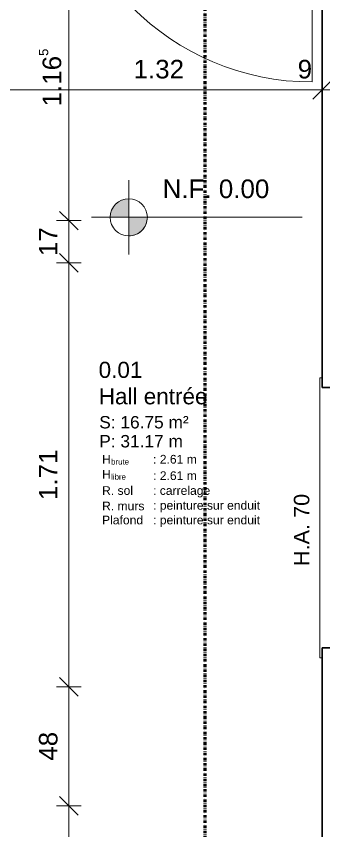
# Model space of a CAD drawing. Header units: millimetres. Extents: x -83 to 30397, y 298 to 25043.
# Drawn here: x 18932 to 20174, y 12727 to 16013 of the extents above; entities that cross this region are included whole.
import ezdxf

# ---------------------------------------------------------------- set-up
doc = ezdxf.new("R2010")
doc.units = ezdxf.units.MM
doc.linetypes.add('Dash dot', pattern=[21, 10, -5, 1, -5])
for name, color, linetype, lineweight in [('A-ANNO-DIMS', 211, 'Continuous', 9), ('A-ANNO-DIMS-50', 211, 'Continuous', 9), ('A-AREA-IDEN', 2, 'Continuous', 9), ('A-DOOR', 31, 'Continuous', 9), ('A-GLAZ', 151, 'Continuous', 9), ('A-GLAZ-IDEN', 152, 'Continuous', 18), ('A-WALL', 113, 'Continuous', 9), ('G-ANNO-DIMS', 111, 'Continuous', 9), ('G-ANNO-SYMB', 111, 'Continuous', 9)]:
    doc.layers.add(name, color=color, linetype=linetype, lineweight=lineweight)
doc.styles.add('Arial', font='arial.ttf', dxfattribs={"height": 75})
doc.styles.add('Arial_3', font='arial.ttf', dxfattribs={"height": 0.7})
doc.styles.add('Arial_4', font='arial.ttf', dxfattribs={"height": 0.454924})
doc.styles.add('Arial_5', font='arial.ttf', dxfattribs={"height": 50})
doc.styles.add('Arial_6', font='arial.ttf', dxfattribs={"height": 65})
doc.styles.add('Arial_7', font='arial.ttf', dxfattribs={"height": 35})
doc.styles.add('Arial_8', font='arial.ttf', dxfattribs={"height": 62.5})
doc.dimstyles.new('ANNOTATION_1_5MM_BLACK', dxfattribs={"dimscale": 304.8, "dimtxt": 76.519455, "dimasz": 0.246063, "dimexe": 0.164042, "dimexo": 0.0625, "dimgap": 0.065617, "dimtad": 1, "dimdec": 1, "dimlfac": 0.1, "dimrnd": 0.5, "dimdsep": 46, "dimtxsty": 'Arial', "dimblk1": 'OBLIQUE', "dimblk2": 'OBLIQUE', "dimsah": 1, "dimcen": 0.09, "dimdle": 0.164042, "dimazin": 0, "dimtfac": 1, "dimtdec": 4, "dimtix": 1, "dimtmove": 2, "dimatfit": 3, "dimfxl": 0.164042, "dimfxlon": 1, "dimtvp": 1, "dimtolj": 1, "dimtzin": 0, "dimarcsym": 2})
doc.dimstyles.new('ANNOTATION_1_5MM_BLACK_1', dxfattribs={"dimscale": 304.8, "dimtxt": 76.519455, "dimasz": 0.246063, "dimexe": 0.164042, "dimexo": 0.0625, "dimgap": 0.065617, "dimtad": 1, "dimlfac": 0.001, "dimrnd": 0.005, "dimzin": 0, "dimdsep": 46, "dimtxsty": 'Arial', "dimblk1": 'OBLIQUE', "dimblk2": 'OBLIQUE', "dimsah": 1, "dimcen": 0.09, "dimdle": 0.164042, "dimazin": 0, "dimtfac": 1, "dimtdec": 4, "dimtix": 1, "dimtmove": 0, "dimatfit": 3, "dimfxl": 0.164042, "dimfxlon": 1, "dimtvp": 1, "dimtolj": 1, "dimtzin": 0, "dimarcsym": 2})
doc.dimstyles.new('ANNOTATION_1_5MM_BLACK_2', dxfattribs={"dimscale": 304.8, "dimtxt": 76.519455, "dimasz": 0.246063, "dimexe": 0.164042, "dimexo": 0.0625, "dimgap": 0.065617, "dimtad": 1, "dimdec": 1, "dimlfac": 0.1, "dimrnd": 0.5, "dimdsep": 46, "dimtxsty": 'Arial', "dimblk1": 'OBLIQUE', "dimblk2": 'OBLIQUE', "dimsah": 1, "dimcen": 0.09, "dimdle": 0.164042, "dimazin": 0, "dimtfac": 1, "dimtdec": 4, "dimtix": 1, "dimtmove": 0, "dimatfit": 3, "dimfxl": 0.164042, "dimfxlon": 1, "dimtvp": 1, "dimtolj": 1, "dimtzin": 0, "dimarcsym": 2})

# ---------------------------------------------------------------- blocks, each defined once
blk = doc.blocks.new('WIN_DOUBLE OPEN__SYM - 1130 x 1685-676181-N_F_ E_0')
at = {"layer": 'A-GLAZ'}
for p, q in [((-565, 326.5), (-565, 336.5)), ((-565, 336.5), (565, 336.5)), ((565, 336.5), (565, 326.5)), ((-430, -106.5), (-80, -106.5)), ((80, -106.5), (430, -106.5)), ((-80, -186.5), (-430, -186.5)), ((430, -186.5), (80, -186.5)), ((455, -226.5), (-455, -226.5)), ((-510, -357.5), (-510, -326.5)), ((510, -326.5), (510, -357.5)), ((510, -357.5), (-510, -357.5))]:
    blk.add_line(p, q, dxfattribs=at)
at = {"layer": 'A-GLAZ', "lineweight": 18}
for p, q in [((-510, -106.5), (-430, -106.5)), ((-510, -186.5), (-510, -106.5)), ((-430, -106.5), (-430, -186.5)), ((-80, -106.5), (0, -106.5)), ((-80, -186.5), (-80, -106.5)), ((0, -106.5), (80, -106.5)), ((0, -186.5), (0, -106.5)), ((0, -106.5), (0, -186.5)), ((80, -106.5), (80, -186.5)), ((430, -106.5), (510, -106.5)), ((430, -186.5), (430, -106.5)), ((510, -106.5), (510, -186.5)), ((-525, -146.5), (-510, -146.5)), ((-510, -146.5), (-510, -186.5)), ((-430, -141.5), (-80, -141.5)), ((-430, -151.5), (-430, -141.5)), ((-80, -151.5), (-430, -151.5)), ((-80, -141.5), (-80, -151.5)), ((80, -141.5), (430, -141.5)), ((80, -151.5), (80, -141.5)), ((430, -151.5), (80, -151.5)), ((430, -141.5), (430, -151.5)), ((510, -146.5), (525, -146.5)), ((510, -186.5), (510, -146.5)), ((-430, -186.5), (-510, -186.5)), ((-510, -186.5), (-455, -186.5)), ((-455, -186.5), (-455, -226.5)), ((0, -186.5), (-80, -186.5)), ((80, -186.5), (0, -186.5)), ((510, -186.5), (430, -186.5)), ((455, -186.5), (510, -186.5)), ((455, -226.5), (455, -186.5)), ((-455, -226.5), (-510, -226.5)), ((510, -226.5), (455, -226.5))]:
    blk.add_line(p, q, dxfattribs=at)
blk = doc.blocks.new('EXT_DOOR_2-3_1-3 - 2500 x 2385-683703-N_F_ E_0')
at = {"layer": 'A-DOOR', "lineweight": 18}
for p, q in [((-460, 226.5), (-570, 226.5)), ((-570, 226.5), (-570, 141.5)), ((-460, 141.5), (-460, 226.5)), ((-110, 226.5), (-460, 226.5)), ((-460, 226.5), (-460, 221.5)), ((-460, 221.5), (-110, 221.5)), ((-110, 226.5), (-110, 141.5)), ((0, 226.5), (-110, 226.5)), ((-110, 221.5), (-110, 226.5)), ((0, 141.5), (0, 226.5)), ((110, 226.5), (0, 226.5)), ((0, 226.5), (0, 141.5)), ((110, 184), (110, 226.5)), ((1140, 226.5), (1030, 226.5)), ((1030, 226.5), (1030, 184)), ((1140, 141.5), (1140, 226.5)), ((140, 184), (55, 184)), ((55, 184), (55, 99)), ((55, 141.5), (55, 184)), ((55, 184), (110, 184)), ((140, 99), (140, 184)), ((1000, 184), (140, 184)), ((140, 184), (140, 179)), ((140, 179), (1000, 179)), ((1000, 184), (1000, 99)), ((1085, 184), (1000, 184)), ((1000, 179), (1000, 184)), ((1030, 184), (1085, 184)), ((1085, 99), (1085, 184)), ((1085, 184), (1085, 141.5)), ((-570, 141.5), (-460, 141.5)), ((-110, 146.5), (-460, 146.5)), ((-460, 146.5), (-460, 141.5)), ((-460, 141.5), (-110, 141.5)), ((-110, 141.5), (-110, 146.5)), ((-110, 141.5), (0, 141.5)), ((0, 141.5), (55, 141.5)), ((1085, 141.5), (1140, 141.5)), ((55, 99), (140, 99)), ((1000, 104), (140, 104)), ((140, 104), (140, 99)), ((140, 99), (1000, 99)), ((1000, 99), (1000, 104)), ((1000, 99), (1085, 99))]:
    blk.add_line(p, q, dxfattribs=at)
at = {"layer": 'A-DOOR'}
blk.add_line((1097.5, 99), (1097.5, -931), dxfattribs=at)
blk.add_arc((1097.5, 99), 1030, 180, 270, dxfattribs=at)
blk = doc.blocks.new('ROOM_TAG_Small - ROOM_TAG_FR-570998-N_F_ E_0')
at = {"layer": 'A-AREA-IDEN', "insert": (-8.33, -5.482), "char_height": 0.7, "width": 0.88186, "attachment_point": 1, "style": 'Arial_3', "bg_fill": 3, "box_fill_scale": 1.25, "bg_fill_color": 256, "bg_fill_true_color": 13158600, "bg_fill_transparency": 0}
blk.add_mtext('H', dxfattribs=at)
at = {"layer": 'A-AREA-IDEN', "insert": (-7.602, -5.799), "char_height": 0.4549, "width": 2.00422, "attachment_point": 1, "style": 'Arial_4', "bg_fill": 3, "box_fill_scale": 1.25, "bg_fill_color": 256, "bg_fill_true_color": 13158600, "bg_fill_transparency": 0}
blk.add_mtext('brute', dxfattribs=at)
at = {"layer": 'A-AREA-IDEN', "insert": (-8.33, -6.703), "char_height": 0.7, "width": 0.88186, "attachment_point": 1, "style": 'Arial_3', "bg_fill": 3, "box_fill_scale": 1.25, "bg_fill_color": 256, "bg_fill_true_color": 13158600, "bg_fill_transparency": 0}
blk.add_mtext('H', dxfattribs=at)
at = {"layer": 'A-AREA-IDEN', "insert": (-7.602, -7.02), "char_height": 0.4549, "width": 1.60337, "attachment_point": 1, "style": 'Arial_4', "bg_fill": 3, "box_fill_scale": 1.25, "bg_fill_color": 256, "bg_fill_true_color": 13158600, "bg_fill_transparency": 0}
blk.add_mtext('libre', dxfattribs=at)
at = {"layer": 'A-AREA-IDEN', "insert": (-8.33, -8.002), "char_height": 0.7, "width": 3.12658, "attachment_point": 1, "style": 'Arial_3', "bg_fill": 3, "box_fill_scale": 1.25, "bg_fill_color": 256, "bg_fill_true_color": 13158600, "bg_fill_transparency": 0}
blk.add_mtext('R. sol', dxfattribs=at)
at = {"layer": 'A-AREA-IDEN', "insert": (-8.33, -9.248), "char_height": 0.7, "width": 4.24894, "attachment_point": 1, "style": 'Arial_3', "bg_fill": 3, "box_fill_scale": 1.25, "bg_fill_color": 256, "bg_fill_true_color": 13158600, "bg_fill_transparency": 0}
blk.add_mtext('R. murs', dxfattribs=at)
at = {"layer": 'A-AREA-IDEN', "insert": (-8.33, -10.379), "char_height": 0.7, "width": 4.24894, "attachment_point": 1, "style": 'Arial_3', "bg_fill": 3, "box_fill_scale": 1.25, "bg_fill_color": 256, "bg_fill_true_color": 13158600, "bg_fill_transparency": 0}
blk.add_mtext('Plafond', dxfattribs=at)
blk = doc.blocks.new('Cotes d_élévation - Standard-218632-N_F_ E_0')
at = {"layer": 'G-ANNO-DIMS'}
h = blk.add_hatch(color=256, dxfattribs=at)
edge = h.paths.add_edge_path()
edge.add_line((0, 0), (0, 1.5))
edge.add_arc((0, 0), 1.5, 0, 90, ccw=False)
edge.add_line((1.5, 0), (0, 0))
h = blk.add_hatch(color=256, dxfattribs=at)
edge = h.paths.add_edge_path()
edge.add_line((0, 0), (0, -1.5))
edge.add_arc((0, 0), 1.5, 180, 270, ccw=False)
edge.add_line((-1.5, 0), (0, 0))
for p, q in [((0, -3), (0, 3)), ((0, 1.5), (0, 0)), ((-3, 0), (14, 0)), ((0, 0), (-1.5, 0)), ((0, -1.5), (0, 0)), ((0, 0), (1.5, 0))]:
    blk.add_line(p, q, dxfattribs=at)
blk.add_circle((0, 0), 1.5, dxfattribs=at)
for start, end in [(360, 90), (180, 270)]:
    blk.add_arc((0, 0), 1.5, start, end, dxfattribs=at)
blk = doc.blocks.new('DIMBLOCK81-N_F_ E_0')
at = {"layer": 'A-ANNO-DIMS-50'}
for p, q in [((18847.4, 15666.4), (18847.4, 15766.4)), ((18847.4, 15716.4), (18884.9, 15753.9)), ((20167.4, 15766.4), (20167.4, 15666.4)), ((20167.4, 15716.4), (20167.4, 15766.4)), ((20167.4, 15716.4), (20204.9, 15753.9)), ((18847.4, 15716.4), (18809.9, 15678.9)), ((18847.4, 15716.4), (20167.4, 15716.4)), ((18847.4, 15716.4), (18847.4, 15666.4)), ((20167.4, 15716.4), (20129.9, 15678.9))]:
    blk.add_line(p, q, dxfattribs=at)
at = {"layer": 'A-ANNO-DIMS-50', "color": 0, "insert": (19405.6, 15837.3), "char_height": 75, "width": 244.244, "attachment_point": 1, "line_spacing_factor": 0.941778, "style": 'Arial'}
blk.add_mtext('1.32', dxfattribs=at)
blk = doc.blocks.new('_Oblique')
at = {"color": 0, "linetype": 'ByBlock', "lineweight": -2}
blk.add_line((-0.5, -0.5), (0.5, 0.5), dxfattribs=at)
blk = doc.blocks.new('DIMBLOCK82-N_F_ E_0')
at = {"layer": 'A-ANNO-DIMS-50'}
for p, q in [((20167.4, 15766.4), (20167.4, 15666.4)), ((20167.4, 15716.4), (20167.4, 15766.4)), ((20167.4, 15716.4), (20204.9, 15753.9)), ((20257.4, 15766.4), (20257.4, 15666.4)), ((20257.4, 15716.4), (20257.4, 15766.4)), ((20257.4, 15716.4), (20294.9, 15753.9)), ((20167.4, 15716.4), (20129.9, 15678.9)), ((20167.4, 15716.4), (20257.4, 15716.4)), ((20257.4, 15716.4), (20219.9, 15678.9))]:
    blk.add_line(p, q, dxfattribs=at)
at = {"layer": 'A-ANNO-DIMS-50', "color": 0, "insert": (20068.4, 15837.3), "char_height": 75, "width": 69.784, "attachment_point": 1, "line_spacing_factor": 0.941778, "style": 'Arial'}
blk.add_mtext('9', dxfattribs=at)
blk = doc.blocks.new('DIMBLOCK103-N_F_ E_0')
at = {"layer": 'A-ANNO-DIMS-50'}
for p, q in [((19144.3, 12828.1), (19106.8, 12865.6)), ((19094.3, 12828.1), (19194.3, 12828.1)), ((19144.3, 12828.1), (19094.3, 12828.1)), ((19144.3, 11943.1), (19144.3, 12828.1)), ((19144.3, 12828.1), (19181.8, 12790.6)), ((19144.3, 11943.1), (19106.8, 11980.6)), ((19094.3, 11943.1), (19194.3, 11943.1)), ((19144.3, 11943.1), (19094.3, 11943.1)), ((19144.3, 11943.1), (19181.8, 11905.6))]:
    blk.add_line(p, q, dxfattribs=at)
at = {"layer": 'A-ANNO-DIMS-50', "color": 0, "char_height": 75, "attachment_point": 1, "rotation": 90, "line_spacing_factor": 0.941778, "style": 'Arial'}
for s, insert, width in [('2.13\\A2\\H0.5x;\\S5^  ;\\H2x;', (19184.6, 12264.4), 291.073), ('88\\A2\\H0.5x;\\S5^  ;\\H2x;', (19023.4, 12308), 186.397)]:
    blk.add_mtext(s, dxfattribs=dict(at, insert=insert, width=width))
blk = doc.blocks.new('DIMBLOCK104-N_F_ E_0')
at = {"layer": 'A-ANNO-DIMS-50'}
for p, q in [((19144.3, 13307.5), (19106.8, 13345)), ((19094.3, 13307.5), (19194.3, 13307.5)), ((19144.3, 13307.5), (19094.3, 13307.5)), ((19144.3, 12828.1), (19144.3, 13307.5)), ((19144.3, 13307.5), (19181.8, 13270)), ((19144.3, 12828.1), (19106.8, 12865.6)), ((19094.3, 12828.1), (19194.3, 12828.1)), ((19144.3, 12828.1), (19094.3, 12828.1)), ((19144.3, 12828.1), (19181.8, 12790.6))]:
    blk.add_line(p, q, dxfattribs=at)
at = {"layer": 'A-ANNO-DIMS-50', "color": 0, "insert": (19023.4, 13009.7), "char_height": 75, "width": 139.568, "attachment_point": 1, "rotation": 90, "line_spacing_factor": 0.941778, "style": 'Arial'}
blk.add_mtext('48', dxfattribs=at)
blk = doc.blocks.new('DIMBLOCK105-N_F_ E_0')
at = {"layer": 'A-ANNO-DIMS-50'}
for p, q in [((19144.3, 15018.6), (19106.8, 15056.1)), ((19094.3, 15018.6), (19194.3, 15018.6)), ((19144.3, 15018.6), (19094.3, 15018.6)), ((19144.3, 13307.5), (19144.3, 15018.6)), ((19144.3, 15018.6), (19181.8, 14981.1)), ((19144.3, 13307.5), (19106.8, 13345)), ((19094.3, 13307.5), (19194.3, 13307.5)), ((19144.3, 13307.5), (19094.3, 13307.5)), ((19144.3, 13307.5), (19181.8, 13270))]:
    blk.add_line(p, q, dxfattribs=at)
at = {"layer": 'A-ANNO-DIMS-50', "color": 0, "insert": (19023.4, 14061.3), "char_height": 75, "width": 244.244, "attachment_point": 1, "rotation": 90, "line_spacing_factor": 0.941778, "style": 'Arial'}
blk.add_mtext('1.71', dxfattribs=at)
blk = doc.blocks.new('DIMBLOCK106-N_F_ E_0')
at = {"layer": 'A-ANNO-DIMS-50'}
for p, q in [((19144.3, 15188.6), (19106.8, 15226.1)), ((19094.3, 15188.6), (19194.3, 15188.6)), ((19144.3, 15188.6), (19094.3, 15188.6)), ((19144.3, 15018.6), (19144.3, 15188.6)), ((19144.3, 15188.6), (19181.8, 15151.1)), ((19144.3, 15018.6), (19106.8, 15056.1)), ((19094.3, 15018.6), (19194.3, 15018.6)), ((19144.3, 15018.6), (19094.3, 15018.6)), ((19144.3, 15018.6), (19181.8, 14981.1))]:
    blk.add_line(p, q, dxfattribs=at)
at = {"layer": 'A-ANNO-DIMS-50', "color": 0, "insert": (19023.4, 15045.5), "char_height": 75, "width": 139.568, "attachment_point": 1, "rotation": 90, "line_spacing_factor": 0.941778, "style": 'Arial'}
blk.add_mtext('17', dxfattribs=at)
blk = doc.blocks.new('DIMBLOCK107-N_F_ E_0')
at = {"layer": 'A-ANNO-DIMS-50'}
for p, q in [((19144.3, 16352.5), (19106.8, 16390)), ((19094.3, 16352.5), (19194.3, 16352.5)), ((19144.3, 16352.5), (19094.3, 16352.5)), ((19144.3, 15188.6), (19144.3, 16352.5)), ((19144.3, 16352.5), (19181.8, 16315)), ((19144.3, 15188.6), (19106.8, 15226.1)), ((19094.3, 15188.6), (19194.3, 15188.6)), ((19144.3, 15188.6), (19094.3, 15188.6)), ((19144.3, 15188.6), (19181.8, 15151.1))]:
    blk.add_line(p, q, dxfattribs=at)
at = {"layer": 'A-ANNO-DIMS-50', "color": 0, "insert": (19023.4, 15649.3), "char_height": 75, "width": 291.073, "attachment_point": 1, "rotation": 90, "line_spacing_factor": 0.941778, "style": 'Arial'}
blk.add_mtext('1.16\\A2\\H0.5x;\\S5^  ;\\H2x;', dxfattribs=at)

msp = doc.modelspace()

# ---------------------------------------------------------------- linework, layer by layer
at = {"layer": 'A-WALL', "lineweight": 35}
for p, q in [((20167.354, 16352.509), (20167.354, 14515.009)), ((20167.354, 14515.009), (20640.354, 14515.009)), ((20167.354, 13465.009), (20167.354, 10557.509)), ((20640.354, 13465.009), (20167.354, 13465.009))]:
    msp.add_line(p, q, dxfattribs=at)
at = {"layer": 'G-ANNO-SYMB', "linetype": 'Dash dot', "lineweight": 70}
msp.add_line((19693.8, 22933.184), (19693.8, 2129.591), dxfattribs=at)

# ---------------------------------------------------------------- block references
at = {"layer": 'A-AREA-IDEN', "xscale": 49.99999999999998, "yscale": 49.99999999999998, "zscale": 49.99999999999998}
msp.add_blockref('ROOM_TAG_Small - ROOM_TAG_FR-570998-N_F_ E_0', (19694.955, 14517.4), dxfattribs=at)
at = {"layer": 'A-DOOR'}
msp.add_blockref('EXT_DOOR_2-3_1-3 - 2500 x 2385-683703-N_F_ E_0', (19029.854, 16679.009), dxfattribs=at)
at = {"layer": 'A-GLAZ', "rotation": 89.99999999999991}
msp.add_blockref('WIN_DOUBLE OPEN__SYM - 1130 x 1685-676181-N_F_ E_0', (20493.854, 13990.009), dxfattribs=at)
at = {"layer": 'G-ANNO-DIMS', "extrusion": (0, 0, -1), "xscale": 49.99999999999998, "yscale": 49.99999999999998, "zscale": 49.99999999999998, "rotation": 180}
msp.add_blockref('Cotes d_élévation - Standard-218632-N_F_ E_0', (-19386.309, 15202.081), dxfattribs=at)

# ---------------------------------------------------------------- texts
at = {"layer": 'A-AREA-IDEN', "attachment_point": 1}
for s, insert, char_height, width, style in [('0.01', (19264.576, 14619.208), 65, 212.44719, 'Arial_6'), ('Hall entrée', (19265.153, 14512.573), 65, 525.10531, 'Arial_6'), ('S: 16.75 m²', (19267.106, 14400.375), 50, 436.91969, 'Arial_5'), ('P: 31.17 m', (19267.106, 14323.788), 50, 408.86062, 'Arial_5')]:
    msp.add_mtext(s, dxfattribs=dict(at, insert=insert, char_height=char_height, width=width, style=style))
at = {"layer": 'A-GLAZ-IDEN', "lineweight": 9, "insert": (20052.928, 13795.194), "char_height": 62.5, "width": 364.76781, "attachment_point": 1, "rotation": 90, "style": 'Arial_8'}
msp.add_mtext('H.A. 70', dxfattribs=at)
at = {"layer": 'G-ANNO-DIMS', "insert": (19522.98, 15354.63), "char_height": 75, "width": 515.11613, "attachment_point": 1, "line_spacing_factor": 0.941778, "style": 'Arial'}
msp.add_mtext('N.F. 0.00', dxfattribs=at)

# ---------------------------------------------------------------- dimensions: what is measured, and where the dimension line sits
at = {"layer": 'A-ANNO-DIMS'}
for base, p1, p2, text, dimstyle, override, picture, middle in [((19144.292, 16352.509), (19094.292, 15188.622), (19094.292, 16352.509), '\\A1;1.16\\Q;{\\A1;{\\H0.5x;\\S5^ ;}}', 'ANNOTATION_1_5MM_BLACK_1', {"dimpost": '<>', "dimfxl": 1163.88715}, 'DIMBLOCK107-N_F_ E_0', (19085.999, 15770.566)), ((19144.292, 12828.14), (19094.292, 11943.14), (19094.292, 12828.14), '\\A1;88\\Q;{\\A1;{\\H0.5x;\\S5^ ;}}\\X\\A1;2.13\\Q;{\\A1;{\\H0.5x;\\S5^ ;}}', 'ANNOTATION_1_5MM_BLACK_2', {"dimpost": '<>', "dimfxl": 885}, 'DIMBLOCK103-N_F_ E_0', (19144.292, 12385.64))]:
    dim = msp.add_linear_dim(base=base, p1=p1, p2=p2, angle=90, text=text, dimstyle=dimstyle, override=override, dxfattribs=at)
    dim.commit()
    dim.dimension.update_dxf_attribs({"geometry": picture, "text_midpoint": middle})
dim = msp.add_linear_dim(base=(20167.354, 15716.356), p1=(18847.354, 15666.356), p2=(20167.354, 15766.356), dimstyle='ANNOTATION_1_5MM_BLACK_1', override={"dimpost": '<>', "dimfxl": 1323.782459}, dxfattribs=at)
dim.commit()
dim.dimension.update_dxf_attribs({"geometry": 'DIMBLOCK81-N_F_ E_0', "text_midpoint": (19507.354, 15774.674)})
dim = msp.add_linear_dim(base=(20257.354, 15716.356), p1=(20167.354, 15766.356), p2=(20257.354, 15766.356), dimstyle='ANNOTATION_1_5MM_BLACK', override={"dimpost": '<>', "dimfxl": 90}, dxfattribs=at)
dim.commit()
dim.dimension.update_dxf_attribs({"geometry": 'DIMBLOCK82-N_F_ E_0', "text_midpoint": (20103.3, 15787.254), "dimtype": 160})
for base, p1, p2, dimstyle, override, picture, middle in [((19144.292, 15188.622), (19094.292, 15018.622), (19094.292, 15188.622), 'ANNOTATION_1_5MM_BLACK_2', {"dimpost": '<>', "dimfxl": 170}, 'DIMBLOCK106-N_F_ E_0', (19086.639, 15103.622)), ((19144.292, 15018.622), (19094.292, 13307.509), (19094.292, 15018.622), 'ANNOTATION_1_5MM_BLACK_1', {"dimpost": '<>', "dimfxl": 1711.11285}, 'DIMBLOCK105-N_F_ E_0', (19086.639, 14163.066)), ((19144.292, 13307.509), (19094.292, 12828.14), (19094.292, 13307.509), 'ANNOTATION_1_5MM_BLACK_2', {"dimpost": '<>', "dimfxl": 479.369839}, 'DIMBLOCK104-N_F_ E_0', (19085.999, 13067.824))]:
    dim = msp.add_linear_dim(base=base, p1=p1, p2=p2, angle=90, dimstyle=dimstyle, override=override, dxfattribs=at)
    dim.commit()
    dim.dimension.update_dxf_attribs({"geometry": picture, "text_midpoint": middle})

# ---------------------------------------------------------------- next in the draw order: texts
at = {"layer": 'A-AREA-IDEN', "char_height": 35, "attachment_point": 1, "style": 'Arial_7'}
for s, insert, width in [(': 2.61 m', (19484.382, 14243.526), 224.4725), (': 2.61 m', (19484.419, 14177.327), 224.4725), (': carrelage', (19484.419, 14117.323), 296.62437), (': peinture sur enduit', (19484.419, 14057.618), 541.13906), (': peinture sur enduit', (19484.419, 13998.435), 541.13906)]:
    msp.add_mtext(s, dxfattribs=dict(at, insert=insert, width=width))

doc.saveas('drawing.dxf')
